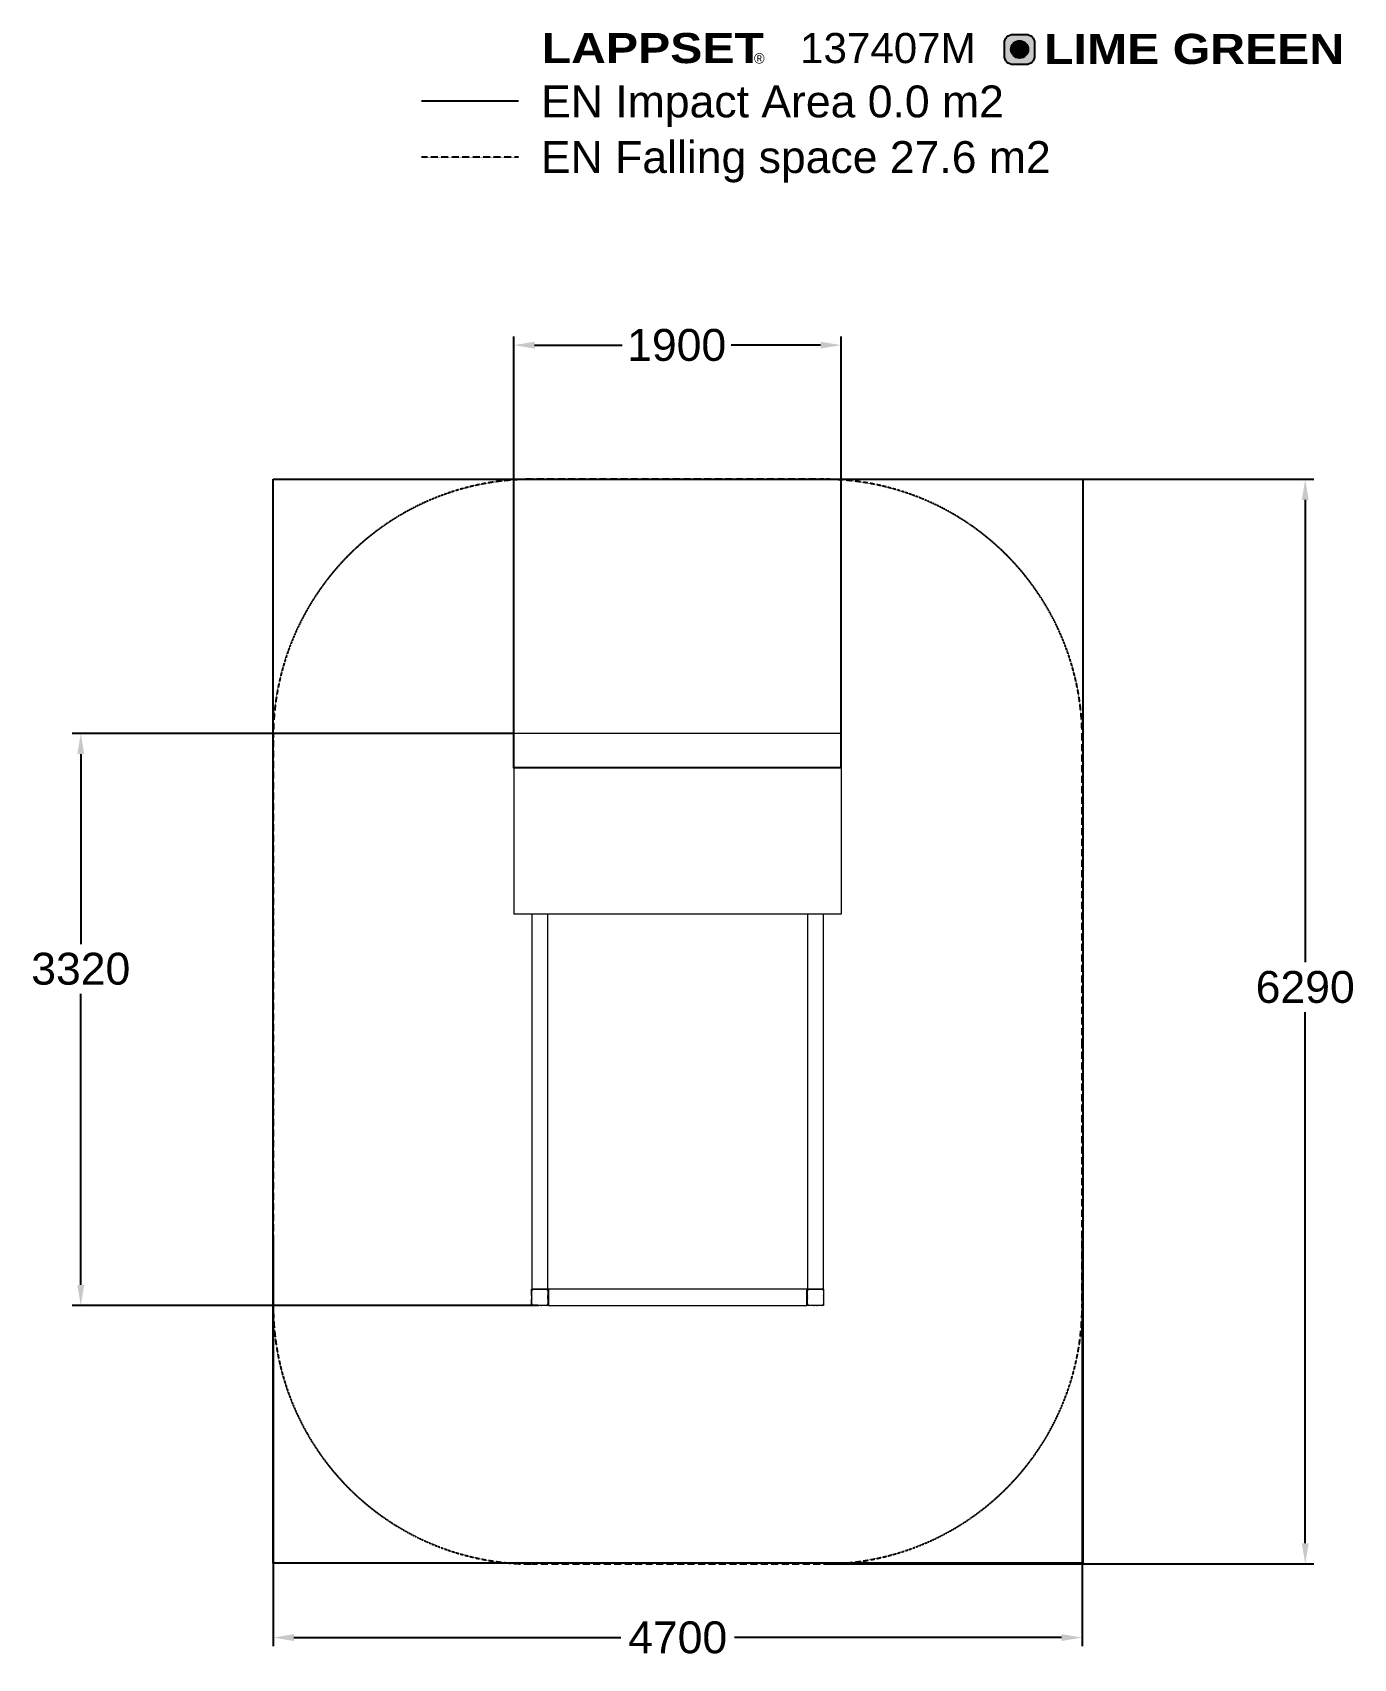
# Model space of a CAD drawing. Extents: x -3747 to 3920, y -3698 to 5738.
import ezdxf

# ---------------------------------------------------------------- set-up
doc = ezdxf.new("R2010")
doc.units = 0
doc.header["$LTSCALE"] = 5
doc.header["$PDMODE"] = 33
doc.header["$PDSIZE"] = 20
doc.linetypes.add('HIDDEN', pattern=[0.375, 0.25, -0.125])
doc.layers.get('Defpoints').update_dxf_attribs({"linetype": 'CONTINUOUS'})
for name, color, linetype in [('LCPROD_FALLINGSPACE', 63, 'HIDDEN'), ('Lg_area', 4, 'CONTINUOUS'), ('Lg_boundary', 5, 'CONTINUOUS'), ('Lg_dim', 7, 'CONTINUOUS'), ('Lg_falling', 63, 'HIDDEN'), ('Lg_prod', 40, 'CONTINUOUS'), ('Lg_txt', 4, 'CONTINUOUS'), ('Lime green', 7, 'CONTINUOUS')]:
    doc.layers.add(name, color=color, linetype=linetype)
doc.styles.add('LG1', font='arial.ttf', dxfattribs={"height": 185})
doc.styles.add('LG2', font='ariblk.ttf', dxfattribs={"height": 185})
doc.styles.add('LG3', font='simplex.shx')
doc.dimstyles.new('LG_DIM', dxfattribs={"dimtxt": 185, "dimasz": 120, "dimexe": 50, "dimexo": 1, "dimgap": 50, "dimtad": 0, "dimtih": 1, "dimtoh": 1, "dimdec": 0, "dimrnd": 10, "dimdsep": 46, "dimtxsty": 'LG1', "dimcen": 2.5, "dimclrt": 4, "dimadec": 4, "dimazin": 0, "dimtfac": 1, "dimtdec": 0, "dimtmove": 0, "dimatfit": 3, "dimfxl": 1, "dimtolj": 1, "dimtzin": 0, "dimarcsym": 0})

# ---------------------------------------------------------------- blocks, each defined once
blk = doc.blocks.new('prodnum')
at = {"layer": 'Lg_txt'}
for s, height, style, p in [('LAPPSET', 175, 'LG2', (0, 0)), ('®', 60, 'LG1', (1232.6, -2.3))]:
    blk.add_text(s, height=height, dxfattribs=dict(at, style=style)).set_placement(p)
at = {"layer": 'Lg_txt', "style": 'LG1'}
blk.add_attdef('PRODNUM', (1500, 0), '', height=175, dxfattribs=at)
blk = doc.blocks.new('*D4')
at = {"layer": 'Defpoints', "color": 0}
for p in [(-2350, -1250), (2345.5, -1250), (2345.5, -3577)]:
    blk.add_point(p, dxfattribs=at)
at = {"layer": 'Lg_dim', "color": 0, "lineweight": -2}
for p, q in [((-2350, -1251), (-2350, -3627)), ((2345.5, -1251), (2345.5, -3627)), ((-2230, -3577), (-331.5, -3577)), ((2225.5, -3577), (327, -3577))]:
    blk.add_line(p, q, dxfattribs=at)
at = {"layer": 'Lg_dim', "color": 0}
for points in [[(-2230, -3557), (-2230, -3597), (-2350, -3577)], [(2225.5, -3597), (2225.5, -3557), (2345.5, -3577)]]:
    blk.add_solid(points, dxfattribs=at)
at = {"layer": 'Lg_dim', "color": 4, "insert": (-2.3, -3577), "char_height": 185, "attachment_point": 5, "style": 'LG1'}
blk.add_mtext('\\A1;4700', dxfattribs=at)
blk = doc.blocks.new('*D5')
at = {"layer": 'Defpoints', "color": 0}
for p in [(845.5, 3145), (845.5, -3150), (3640, -3150)]:
    blk.add_point(p, dxfattribs=at)
at = {"layer": 'Lg_dim', "color": 0, "lineweight": -2}
for p, q in [((846.5, 3145), (3690, 3145)), ((3640, 3025), (3640, 341.9)), ((3640, -3030), (3640, 53.1)), ((846.5, -3150), (3690, -3150))]:
    blk.add_line(p, q, dxfattribs=at)
at = {"layer": 'Lg_dim', "color": 0}
for points in [[(3660, 3025), (3620, 3025), (3640, 3145)], [(3620, -3030), (3660, -3030), (3640, -3150)]]:
    blk.add_solid(points, dxfattribs=at)
at = {"layer": 'Lg_dim', "color": 4, "insert": (3640, 197.5), "char_height": 185, "attachment_point": 5, "style": 'LG1'}
blk.add_mtext('\\A1;6290', dxfattribs=at)
blk = doc.blocks.new('*D6')
at = {"layer": 'Defpoints', "color": 0}
for p in [(947.5, 3923.4), (-952.5, 1467.8), (947.5, 1467.8)]:
    blk.add_point(p, dxfattribs=at)
at = {"layer": 'Lg_dim', "color": 0, "lineweight": -2}
for p, q in [((-952.5, 1468.8), (-952.5, 3973.4)), ((947.5, 1468.8), (947.5, 3973.4)), ((-832.5, 3923.4), (-325, 3923.4)), ((827.5, 3923.4), (308.7, 3923.4))]:
    blk.add_line(p, q, dxfattribs=at)
at = {"layer": 'Lg_dim', "color": 0}
for points in [[(-832.5, 3943.4), (-832.5, 3903.4), (-952.5, 3923.4)], [(827.5, 3903.4), (827.5, 3943.4), (947.5, 3923.4)]]:
    blk.add_solid(points, dxfattribs=at)
at = {"layer": 'Lg_dim', "color": 4, "insert": (-8.1, 3923.4), "char_height": 185, "attachment_point": 5, "style": 'LG1'}
blk.add_mtext('\\A1;1900', dxfattribs=at)
blk = doc.blocks.new('*D7')
at = {"layer": 'Defpoints', "color": 0}
for p in [(-952.5, 1670.1), (-3466.8, -1650), (-813.5, -1650)]:
    blk.add_point(p, dxfattribs=at)
at = {"layer": 'Lg_dim', "color": 0, "lineweight": -2}
for p, q in [((-953.5, 1670.1), (-3516.8, 1670.1)), ((-3466.8, 1550.1), (-3466.8, 447.9)), ((-3466.8, -1530), (-3466.8, 159)), ((-814.5, -1650), (-3516.8, -1650))]:
    blk.add_line(p, q, dxfattribs=at)
at = {"layer": 'Lg_dim', "color": 0}
for points in [[(-3446.8, 1550.1), (-3486.8, 1550.1), (-3466.8, 1670.1)], [(-3486.8, -1530), (-3446.8, -1530), (-3466.8, -1650)]]:
    blk.add_solid(points, dxfattribs=at)
at = {"layer": 'Lg_dim', "color": 4, "insert": (-3466.8, 303.4), "char_height": 185, "attachment_point": 5, "style": 'LG1'}
blk.add_mtext('\\A1;3320', dxfattribs=at)
blk = doc.blocks.new('Variteemalayerit')
at = {"layer": 'Lime green', "true_color": 0xb1c72c}
h = blk.add_hatch(color=62, dxfattribs=at)
h.dxf.hatch_style = 1
edge = h.paths.add_edge_path()
edge.add_line((2695.1, 136.9), (2695.1, 211.9))
edge.add_arc((2745.1, 211.9), 50, 90, 180, ccw=False)
edge.add_line((2745.1, 261.9), (2820.1, 261.9))
edge.add_arc((2820.1, 211.9), 50, 0, 90, ccw=False)
edge.add_line((2870.1, 211.9), (2870.1, 136.9))
edge.add_arc((2820.1, 136.9), 50, 270, 360, ccw=False)
edge.add_line((2820.1, 86.9), (2745.1, 86.9))
edge.add_arc((2745.1, 136.9), 50, 180, 270, ccw=False)
at = {"layer": 'Lime green'}
h = blk.add_hatch(color=250, dxfattribs=at)
h.dxf.hatch_style = 1
edge = h.paths.add_edge_path()
edge.add_arc((2782.6, 174.4), 50.2, 0, 360)
at = {"layer": 'Lime green', "color": 62, "true_color": 0xb1c72c}
blk.add_lwpolyline([(2695.1, 136.9), (2695.1, 211.9, -0.414214), (2745.1, 261.9), (2820.1, 261.9, -0.414214), (2870.1, 211.9), (2870.1, 136.9, -0.414214), (2820.1, 86.9), (2745.1, 86.9, -0.414214)], format="xyb", close=True, dxfattribs=at)
at = {"layer": 'Lime green', "color": 250}
blk.add_circle((2782.6, 174.4), 50.2, dxfattribs=at)
at = {"layer": 'Lime green', "color": 62, "true_color": 0xb1c72c, "insert": (2925.5, 265), "char_height": 175, "attachment_point": 1, "style": 'LG3'}
blk.add_mtext_dynamic_manual_height_columns('{\\fArial Black|b0|i0|c0|p34;LIME GREEN}', width=3485.885, gutter_width=12.5, heights=[0], dxfattribs=at)

msp = doc.modelspace()

# ---------------------------------------------------------------- linework, layer by layer
at = {"layer": 'LCPROD_FALLINGSPACE'}
msp.add_lwpolyline([(-2350, -132.6), (-2350, -1650, 0.414214), (-850, -3150), (845.5, -3150, 0.414214), (2345.5, -1650), (2345.5, -132.6), (2345.5, 1645, 0.414214), (845.5, 3145), (-850, 3145, 0.414214), (-2350, 1645)], format="xyb", close=True, dxfattribs=at)
at = {"layer": 'Lg_area'}
msp.add_lwpolyline([(-926.6, 5338.8), (-1489, 5338.8)], dxfattribs=at)
at = {"layer": 'Lg_boundary'}
msp.add_lwpolyline([(-2350, 3145), (2350, 3145), (2350, -3145), (-2350, -3145)], close=True, dxfattribs=at)
at = {"layer": 'Lg_falling'}
msp.add_lwpolyline([(-926.6, 5013.7), (-1489, 5013.7)], dxfattribs=at)
at = {"layer": 'Lg_prod', "linetype": 'Continuous', "lineweight": 0}
for p, q in [((947.5, 1670.1), (-952.5, 1670.1)), ((-952.5, 1670.1), (-952.5, 1472.9)), ((947.5, 1670.1), (947.5, 1472.9)), ((-952.5, 1472.9), (-952.5, 1467.8)), ((947.5, 1472.9), (-952.5, 1472.9)), ((-952.5, 1467.8), (-952.5, 622)), ((947.5, 1467.8), (-952.5, 1467.8)), ((947.5, 1472.9), (947.5, 1467.8)), ((947.5, 1467.8), (947.5, 622)), ((947.5, 622), (-952.5, 622)), ((-849, 622), (-849, -1552.5)), ((-756, -1552.5), (-756, 622)), ((751, 622), (751, -1552.5)), ((844, -1552.5), (844, 622)), ((-850, -1591.5), (-850, -1555)), ((-850, -1555), (-813.5, -1555)), ((-849, -1552.5), (-756, -1552.5)), ((-849, -1641), (-849, -1564)), ((-841, -1556), (-764, -1556)), ((-825, -1552.5), (-825, -1555)), ((-791.5, -1555), (-813.5, -1555)), ((-791.5, -1555), (-755, -1555)), ((-780, -1555), (-780, -1552.5)), ((-756, -1564), (-756, -1641)), ((-755, -1555), (-755, -1591.5)), ((-752.5, -1580), (-755, -1580)), ((-755, -1613.5), (-755, -1591.5)), ((-752.5, -1556), (-752.5, -1649)), ((747.5, -1556), (-752.5, -1556)), ((747.5, -1649), (747.5, -1556)), ((749, -1580), (747.5, -1580)), ((749, -1588), (749, -1580)), ((749, -1588), (749, -1617)), ((750, -1591.5), (750, -1555)), ((750, -1555), (786.5, -1555)), ((751, -1552.5), (844, -1552.5)), ((751, -1641), (751, -1564)), ((759, -1556), (836, -1556)), ((775, -1552.5), (775, -1555)), ((808.5, -1555), (786.5, -1555)), ((808.5, -1555), (845, -1555)), ((820, -1555), (820, -1552.5)), ((844, -1564), (844, -1641)), ((845, -1555), (845, -1591.5)), ((-850, -1650), (-850, -1613.5)), ((-813.5, -1650), (-850, -1650)), ((-764, -1649), (-841, -1649)), ((-755, -1650), (-791.5, -1650)), ((-755, -1613.5), (-755, -1650)), ((-755, -1625), (-752.5, -1625)), ((-752.5, -1649), (747.5, -1649)), ((747.5, -1625), (749, -1625)), ((749, -1625), (749, -1617)), ((750, -1650), (750, -1613.5)), ((786.5, -1650), (750, -1650)), ((836, -1649), (759, -1649)), ((845, -1650), (808.5, -1650)), ((845, -1613.5), (845, -1650))]:
    msp.add_line(p, q, dxfattribs=at)
for centre, start, end in [((-842, -1591.5), 180, 208.95502), ((-841, -1564), 90, 180), ((-813.5, -1563), 61.04498, 90), ((-791.5, -1563), 90, 118.95502), ((-764, -1564), 0, 90), ((-763, -1591.5), 331.04498, 0), ((758, -1591.5), 180, 208.95502), ((759, -1564), 90, 180), ((786.5, -1563), 61.04498, 90), ((808.5, -1563), 90, 118.95502), ((836, -1564), 0, 90), ((837, -1591.5), 331.04498, 0), ((-842, -1613.5), 151.04498, 180), ((-841, -1641), 180, 270), ((-813.5, -1642), 270, 298.95502), ((-791.5, -1642), 241.04498, 270), ((-764, -1641), 270, 0), ((-763, -1613.5), 0, 28.95502), ((758, -1613.5), 151.04498, 180), ((759, -1641), 180, 270), ((786.5, -1642), 270, 298.95502), ((808.5, -1642), 241.04498, 270), ((836, -1641), 270, 0), ((837, -1613.5), 0, 28.95502)]:
    msp.add_arc(centre, 8, start, end, dxfattribs=at)

# ---------------------------------------------------------------- block references
at = {"layer": 'Lg_dim'}
msp.add_blockref('Variteemalayerit', (-800.8, 5465), dxfattribs=at)
at = {"layer": 'Lg_txt'}
msp.add_blockref('prodnum', (-791.9, 5560), dxfattribs=at).add_auto_attribs({'PRODNUM': '137407M'})

# ---------------------------------------------------------------- texts
at = {"layer": 'Lg_area', "style": 'LG1'}
msp.add_text('EN Impact Area 0.0 m2', height=185, dxfattribs=at).set_placement((-794.8, 5245.2))
at = {"layer": 'Lg_falling', "style": 'LG1'}
msp.add_text('EN Falling space 27.6 m2 ', height=185, dxfattribs=at).set_placement((-796, 4922.4))

# ---------------------------------------------------------------- dimensions: what is measured, and where the dimension line sits
at = {"layer": 'Lg_dim'}
for base, p1, p2, picture, middle in [((947.5, 3923.4), (-952.5, 1467.8), (947.5, 1467.8), '*D6', (-8.1, 3923.4)), ((2345.475, -3576.9684), (-2350, -1250), (2345.475, -1250), '*D4', (-2.2625, -3576.9684))]:
    dim = msp.add_linear_dim(base=base, p1=p1, p2=p2, dimstyle='LG_DIM', dxfattribs=at)
    dim.commit()
    dim.dimension.update_dxf_attribs({"geometry": picture, "text_midpoint": middle, "dimtype": 160})
for base, p1, p2, picture, middle in [((3640, -3150), (845.5, 3145), (845.5, -3150), '*D5', (3640, 197.5)), ((-3466.8, -1650), (-952.5, 1670.1), (-813.5, -1650), '*D7', (-3466.8, 303.4))]:
    dim = msp.add_linear_dim(base=base, p1=p1, p2=p2, angle=90, dimstyle='LG_DIM', dxfattribs=at)
    dim.commit()
    dim.dimension.update_dxf_attribs({"geometry": picture, "text_midpoint": middle, "dimtype": 160})

doc.saveas('drawing.dxf')
